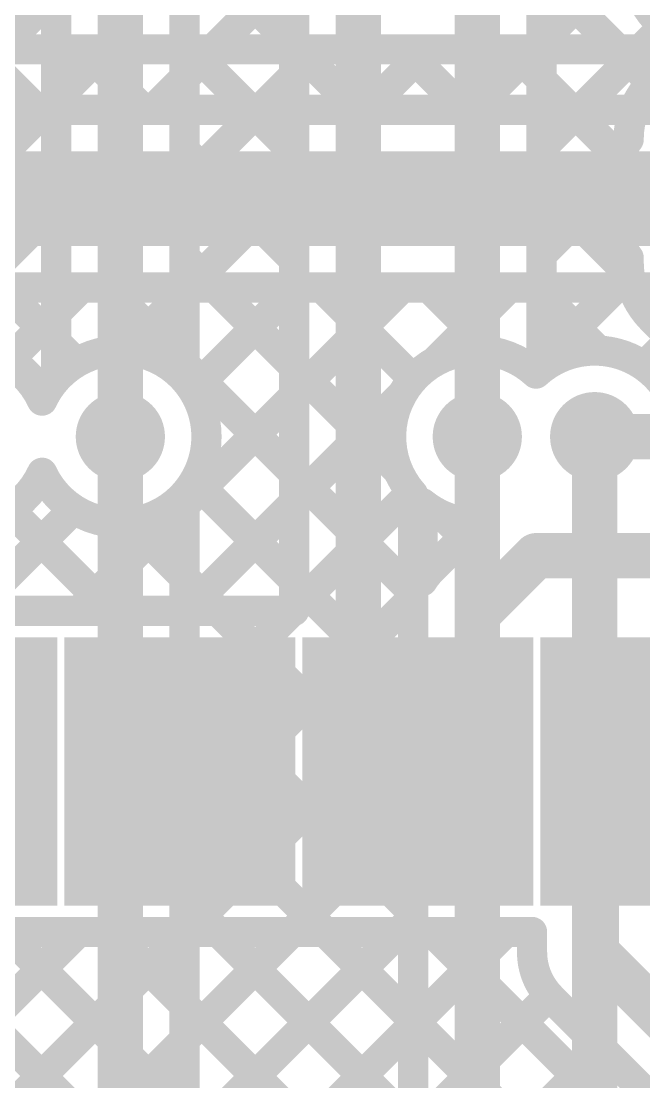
# Model space of a CAD drawing. Header units: millimetres. Extents: x 2.49 to 5.65, y 1.36 to 4.13.
# Drawn here: x 3.1342 to 3.299, y 3.3643 to 3.645 of the extents above; entities that cross this region are included whole.
import ezdxf

# ---------------------------------------------------------------- set-up
doc = ezdxf.new("R2010")
doc.units = ezdxf.units.MM
doc.header["$MEASUREMENT"] = 0
for name, color, linetype in [('BottomLayer', 5, 'Continuous'), ('MultiLayer', 9, 'Continuous'), ('TopLayer', 1, 'Continuous'), ('TopPaste', 8, 'Continuous'), ('TopSolder', 216, 'Continuous'), ('ViaHoleLayer', 16, 'Continuous')]:
    doc.layers.add(name, color=color, linetype=linetype)

# ---------------------------------------------------------------- blocks, each defined once
blk = doc.blocks.new('32_TQFP__7X7__14')
at = {"layer": 'TopLayer'}
for points in [[(-0.08957, 0.13583), (-0.06791, 0.13583), (-0.08957, 0.19882), (-0.06791, 0.19882)], [(-0.05807, 0.13583), (-0.03642, 0.13583), (-0.05807, 0.19882), (-0.03642, 0.19882)], [(-0.02657, 0.13583), (-0.00492, 0.13583), (-0.02657, 0.19882), (-0.00492, 0.19882)], [(0.00492, 0.13583), (0.02657, 0.13583), (0.00492, 0.19882), (0.02657, 0.19882)], [(0.03642, 0.13583), (0.05807, 0.13583), (0.03642, 0.19882), (0.05807, 0.19882)], [(0.06791, 0.13583), (0.08957, 0.13583), (0.06791, 0.19882), (0.08957, 0.19882)]]:
    blk.add_solid(points, dxfattribs=at)
at = {"layer": 'TopPaste'}
for points in [[(-0.08957, 0.13583), (-0.06791, 0.13583), (-0.08957, 0.19882), (-0.06791, 0.19882)], [(-0.05807, 0.13583), (-0.03642, 0.13583), (-0.05807, 0.19882), (-0.03642, 0.19882)], [(-0.02657, 0.13583), (-0.00492, 0.13583), (-0.02657, 0.19882), (-0.00492, 0.19882)], [(0.00492, 0.13583), (0.02657, 0.13583), (0.00492, 0.19882), (0.02657, 0.19882)], [(0.03642, 0.13583), (0.05807, 0.13583), (0.03642, 0.19882), (0.05807, 0.19882)], [(0.06791, 0.13583), (0.08957, 0.13583), (0.06791, 0.19882), (0.08957, 0.19882)]]:
    blk.add_solid(points, dxfattribs=at)
at = {"layer": 'TopSolder'}
for points in [[(-0.09357, 0.13183), (-0.06391, 0.13183), (-0.09357, 0.20282), (-0.06391, 0.20282)], [(-0.06207, 0.13183), (-0.03242, 0.13183), (-0.06207, 0.20282), (-0.03242, 0.20282)], [(-0.03057, 0.13183), (-0.00092, 0.13183), (-0.03057, 0.20282), (-0.00092, 0.20282)], [(0.00092, 0.13183), (0.03057, 0.13183), (0.00092, 0.20282), (0.03057, 0.20282)], [(0.03242, 0.13183), (0.06207, 0.13183), (0.03242, 0.20282), (0.06207, 0.20282)], [(0.06391, 0.13183), (0.09357, 0.13183), (0.06391, 0.20282), (0.09357, 0.20282)]]:
    blk.add_solid(points, dxfattribs=at)

msp = doc.modelspace()

# ---------------------------------------------------------------- linework, layer by layer
at = {"layer": 'BottomLayer'}
for points, const_width in [([(2.8715, 3.6375), (3.319, 3.6375)], 0.008), ([(3.12244, 3.6375), (3.13844, 3.6215)], 0.008), ([(3.14067, 3.6215), (3.15667, 3.6375)], 0.008), ([(3.15073, 3.6375), (3.16673, 3.6215)], 0.008), ([(3.16895, 3.6215), (3.18495, 3.6375)], 0.008), ([(3.17901, 3.6375), (3.19501, 3.6215)], 0.008), ([(3.19723, 3.6215), (3.21323, 3.6375)], 0.008), ([(3.2073, 3.6375), (3.2233, 3.6215)], 0.008), ([(3.22552, 3.6215), (3.24152, 3.6375)], 0.008), ([(3.23558, 3.6375), (3.25158, 3.6215)], 0.008), ([(3.2538, 3.6215), (3.2698, 3.6375)], 0.008), ([(3.26387, 3.6375), (3.27987, 3.6215)], 0.008), ([(3.28209, 3.6215), (3.29809, 3.6375)], 0.008), ([(3.29215, 3.6375), (3.30721, 3.62244)], 0.008), ([(3.11468, 3.6215), (3.30482, 3.6215)], 0.008), ([(3.104, 3.598), (3.3155, 3.598)], 0.025), ([(3.11468, 3.5745), (3.30482, 3.5745)], 0.008), ([(3.12887, 3.5745), (3.14877, 3.5546)], 0.008), ([(3.13096, 3.55523), (3.15023, 3.5745)], 0.008), ([(3.15716, 3.5745), (3.23792, 3.49374)], 0.008), ([(3.16179, 3.55777), (3.17852, 3.5745)], 0.008), ([(3.17743, 3.51685), (3.23509, 3.5745)], 0.008), ([(3.17963, 3.54732), (3.2068, 3.5745)], 0.008), ([(3.18544, 3.5745), (3.23397, 3.52597)], 0.008), ([(3.21373, 3.5745), (3.23797, 3.55026)], 0.008), ([(3.24201, 3.5745), (3.25908, 3.55743)], 0.008), ([(3.24377, 3.5549), (3.26337, 3.5745)], 0.008), ([(3.26961, 3.55245), (3.29166, 3.5745)], 0.008), ([(3.2703, 3.5745), (3.28701, 3.55779)], 0.008), ([(3.29858, 3.5745), (3.6075, 3.26558)], 0.008), ([(3.29911, 3.55367), (3.31773, 3.57229)], 0.008), ([(3.17743, 3.48856), (3.23502, 3.54615)], 0.008), ([(3.16043, 2.44757), (3.16043, 3.535)], 0.012), ([(3.25492, 2.48592), (3.25492, 3.535)], 0.012), ([(3.286, 2.835), (3.286, 3.535)], 0.012), ([(3.18004, 3.52334), (3.23792, 3.46545)], 0.008), ([(3.17743, 3.46028), (3.23747, 3.52031)], 0.008), ([(3.17743, 2.45461), (3.17743, 3.51979)], 0.008), ([(3.23792, 2.49296), (3.23792, 3.51979)], 0.008), ([(3.17743, 3.49766), (3.23792, 3.43717)], 0.008), ([(3.17743, 3.43199), (3.23792, 3.49248)], 0.008), ([(3.17743, 3.46937), (3.23792, 3.40889)], 0.008), ([(3.17743, 3.40371), (3.23792, 3.4642)], 0.008), ([(3.17743, 3.44109), (3.23792, 3.3806)], 0.008), ([(3.17743, 3.37542), (3.23792, 3.43591)], 0.008), ([(3.17743, 3.4128), (3.23792, 3.35232)], 0.008), ([(3.17743, 3.34714), (3.23792, 3.40763)], 0.008), ([(3.17743, 3.38452), (3.23792, 3.32403)], 0.008), ([(3.17743, 3.31886), (3.23792, 3.37934)], 0.008)]:
    msp.add_lwpolyline(points, dxfattribs=dict(at, const_width=const_width))
for points, const_width in [([(3.14873, 3.6375, 1), (3.15273, 3.6375, 1)], 0.004), ([(3.15467, 3.6375, 1), (3.15867, 3.6375, 1)], 0.004), ([(3.17701, 3.6375, 1), (3.18101, 3.6375, 1)], 0.004), ([(3.18295, 3.6375, 1), (3.18695, 3.6375, 1)], 0.004), ([(3.2053, 3.6375, 1), (3.2093, 3.6375, 1)], 0.004), ([(3.21123, 3.6375, 1), (3.21523, 3.6375, 1)], 0.004), ([(3.23358, 3.6375, 1), (3.23758, 3.6375, 1)], 0.004), ([(3.23952, 3.6375, 1), (3.24352, 3.6375, 1)], 0.004), ([(3.26187, 3.6375, 1), (3.26587, 3.6375, 1)], 0.004), ([(3.2678, 3.6375, 1), (3.2718, 3.6375, 1)], 0.004), ([(3.29015, 3.6375, 1), (3.29415, 3.6375, 1)], 0.004), ([(3.29609, 3.6375, 1), (3.30009, 3.6375, 1)], 0.004), ([(3.13644, 3.6215, 1), (3.14044, 3.6215, 1)], 0.004), ([(3.13867, 3.6215, 1), (3.14267, 3.6215, 1)], 0.004), ([(3.16473, 3.6215, 1), (3.16873, 3.6215, 1)], 0.004), ([(3.16695, 3.6215, 1), (3.17095, 3.6215, 1)], 0.004), ([(3.19301, 3.6215, 1), (3.19701, 3.6215, 1)], 0.004), ([(3.19523, 3.6215, 1), (3.19923, 3.6215, 1)], 0.004), ([(3.2213, 3.6215, 1), (3.2253, 3.6215, 1)], 0.004), ([(3.22352, 3.6215, 1), (3.22752, 3.6215, 1)], 0.004), ([(3.24958, 3.6215, 1), (3.25358, 3.6215, 1)], 0.004), ([(3.2518, 3.6215, 1), (3.2558, 3.6215, 1)], 0.004), ([(3.27787, 3.6215, 1), (3.28187, 3.6215, 1)], 0.004), ([(3.28009, 3.6215, 1), (3.28409, 3.6215, 1)], 0.004), ([(3.14823, 3.5745, 1), (3.15223, 3.5745, 1)], 0.004), ([(3.15516, 3.5745, 1), (3.15916, 3.5745, 1)], 0.004), ([(3.17652, 3.5745, 1), (3.18052, 3.5745, 1)], 0.004), ([(3.18344, 3.5745, 1), (3.18744, 3.5745, 1)], 0.004), ([(3.2048, 3.5745, 1), (3.2088, 3.5745, 1)], 0.004), ([(3.21173, 3.5745, 1), (3.21573, 3.5745, 1)], 0.004), ([(3.23309, 3.5745, 1), (3.23709, 3.5745, 1)], 0.004), ([(3.24001, 3.5745, 1), (3.24401, 3.5745, 1)], 0.004), ([(3.26137, 3.5745, 1), (3.26537, 3.5745, 1)], 0.004), ([(3.2683, 3.5745, 1), (3.2723, 3.5745, 1)], 0.004), ([(3.28966, 3.5745, 1), (3.29366, 3.5745, 1)], 0.004), ([(3.29658, 3.5745, 1), (3.30058, 3.5745, 1)], 0.004), ([(3.12896, 3.55523, 1), (3.13296, 3.55523, 1)], 0.004), ([(3.15979, 3.55777, 1), (3.16379, 3.55777, 1)], 0.004), ([(3.25708, 3.55743, 1), (3.26108, 3.55743, 1)], 0.004), ([(3.28501, 3.55779, 1), (3.28901, 3.55779, 1)], 0.004), ([(3.14677, 3.5546, 1), (3.15077, 3.5546, 1)], 0.004), ([(3.24177, 3.5549, 1), (3.24577, 3.5549, 1)], 0.004), ([(3.26761, 3.55245, 1), (3.27161, 3.55245, 1)], 0.004), ([(3.29711, 3.55367, 1), (3.30111, 3.55367, 1)], 0.004), ([(3.23597, 3.55026, 1), (3.23997, 3.55026, 1)], 0.004), ([(3.26846, 3.5517, 1), (3.27246, 3.5517, 1)], 0.004), ([(3.26846, 3.5517, 1), (3.27246, 3.5517, 1)], 0.004), ([(3.17763, 3.54732, 1), (3.18163, 3.54732, 1)], 0.004), ([(3.1381, 3.54534, 1), (3.1421, 3.54534, 1)], 0.004), ([(3.1381, 3.54534, 1), (3.1421, 3.54534, 1)], 0.004), ([(3.23302, 3.54615, 1), (3.23702, 3.54615, 1)], 0.004), ([(3.15453, 3.535, 1), (3.16634, 3.535, 1)], 0.01181), ([(3.24902, 3.535, 1), (3.26083, 3.535, 1)], 0.01181), ([(3.28009, 3.535, 1), (3.29191, 3.535, 1)], 0.01181), ([(3.15743, 3.535, 1), (3.16343, 3.535, 1)], 0.006), ([(3.25192, 3.535, 1), (3.25792, 3.535, 1)], 0.006), ([(3.283, 3.535, 1), (3.289, 3.535, 1)], 0.006), ([(3.18124, 3.535, 1), (3.18524, 3.535, 1)], 0.004), ([(3.18124, 3.535, 1), (3.18524, 3.535, 1)], 0.004), ([(3.23197, 3.52597, 1), (3.23597, 3.52597, 1)], 0.004), ([(3.17804, 3.52334, 1), (3.18204, 3.52334, 1)], 0.004), ([(3.17543, 3.51979, 1), (3.17943, 3.51979, 1)], 0.004), ([(3.17543, 3.51979, 1), (3.17943, 3.51979, 1)], 0.004), ([(3.23547, 3.52031, 1), (3.23947, 3.52031, 1)], 0.004), ([(3.23592, 3.51979, 1), (3.23992, 3.51979, 1)], 0.004), ([(3.23592, 3.51979, 1), (3.23992, 3.51979, 1)], 0.004), ([(3.17543, 3.51685, 1), (3.17943, 3.51685, 1)], 0.004), ([(3.17543, 3.49766, 1), (3.17943, 3.49766, 1)], 0.004), ([(3.23592, 3.49374, 1), (3.23992, 3.49374, 1)], 0.004), ([(3.23592, 3.49248, 1), (3.23992, 3.49248, 1)], 0.004), ([(3.17543, 3.48856, 1), (3.17943, 3.48856, 1)], 0.004), ([(3.17543, 3.46937, 1), (3.17943, 3.46937, 1)], 0.004), ([(3.23592, 3.46545, 1), (3.23992, 3.46545, 1)], 0.004), ([(3.23592, 3.4642, 1), (3.23992, 3.4642, 1)], 0.004), ([(3.17543, 3.46028, 1), (3.17943, 3.46028, 1)], 0.004), ([(3.17543, 3.44109, 1), (3.17943, 3.44109, 1)], 0.004), ([(3.23592, 3.43717, 1), (3.23992, 3.43717, 1)], 0.004), ([(3.23592, 3.43591, 1), (3.23992, 3.43591, 1)], 0.004), ([(3.17543, 3.43199, 1), (3.17943, 3.43199, 1)], 0.004), ([(3.17543, 3.4128, 1), (3.17943, 3.4128, 1)], 0.004), ([(3.23592, 3.40889, 1), (3.23992, 3.40889, 1)], 0.004), ([(3.23592, 3.40763, 1), (3.23992, 3.40763, 1)], 0.004), ([(3.17543, 3.40371, 1), (3.17943, 3.40371, 1)], 0.004), ([(3.17543, 3.38452, 1), (3.17943, 3.38452, 1)], 0.004), ([(3.23592, 3.3806, 1), (3.23992, 3.3806, 1)], 0.004), ([(3.23592, 3.37934, 1), (3.23992, 3.37934, 1)], 0.004), ([(3.17543, 3.37542, 1), (3.17943, 3.37542, 1)], 0.004)]:
    msp.add_lwpolyline(points, format="xyb", close=True, dxfattribs=dict(at, const_width=const_width))
at = {"layer": 'BottomLayer', "const_width": 0.008}
for points in [[(3.10238, 3.55162, -0.514421), (3.1401, 3.54534)], [(3.1401, 3.54534, -0.788603), (3.18324, 3.535)], [(3.23792, 3.51979, -0.955272), (3.27046, 3.5517)], [(3.27046, 3.5517, -0.655249), (3.30881, 3.535)], [(3.18324, 3.535, -0.184522), (3.17743, 3.51979)]]:
    msp.add_lwpolyline(points, format="xyb", dxfattribs=at)
at = {"layer": 'MultiLayer', "const_width": 0.01181}
for points in [[(3.15453, 3.535, 1), (3.16634, 3.535, 1)], [(3.24902, 3.535, 1), (3.26083, 3.535, 1)], [(3.28009, 3.535, 1), (3.29191, 3.535, 1)]]:
    msp.add_lwpolyline(points, format="xyb", close=True, dxfattribs=at)
at = {"layer": 'TopLayer'}
for points, const_width in [([(3.16043, 3.535), (3.16043, 3.78106)], 0.012), ([(3.25492, 3.535), (3.25492, 3.78106)], 0.012), ([(3.14343, 3.55021), (3.14343, 3.73857)], 0.008), ([(3.17743, 3.55021), (3.17743, 3.73857)], 0.008), ([(3.27192, 3.55295), (3.27192, 3.73857)], 0.008), ([(3.08285, 3.70538), (3.14343, 3.64479)], 0.008), ([(3.08285, 3.67709), (3.14343, 3.61651)], 0.008), ([(3.22343, 3.44642), (3.22343, 3.675)], 0.012), ([(3.20643, 3.48891), (3.20643, 3.675)], 0.008), ([(3.17743, 3.66736), (3.20643, 3.63837)], 0.008), ([(3.27192, 3.63962), (3.2964, 3.6641)], 0.008), ([(3.17743, 3.62998), (3.20643, 3.65898)], 0.008), ([(3.27192, 3.65773), (3.30098, 3.62867)], 0.008), ([(3.11305, 3.62217), (3.14343, 3.65255)], 0.008), ([(3.27192, 3.61133), (3.30422, 3.64363)], 0.008), ([(3.30119, 3.62888), (3.31169, 3.63939)], 0.008), ([(3.17743, 3.63908), (3.20643, 3.61009)], 0.008), ([(3.17743, 3.6017), (3.20643, 3.63069)], 0.008), ([(3.27192, 3.62944), (3.29222, 3.60915)], 0.008), ([(3.12761, 3.60844), (3.14343, 3.62427)], 0.008), ([(3.17743, 3.61079), (3.20643, 3.5818)], 0.008), ([(3.12947, 3.60219), (3.14343, 3.58823)], 0.008), ([(3.17743, 3.57341), (3.20643, 3.60241)], 0.008), ([(3.27192, 3.60116), (3.29524, 3.57784)], 0.008), ([(3.27192, 3.58305), (3.28986, 3.60099)], 0.008), ([(3.29369, 3.598), (3.3155, 3.598)], 0.01), ([(3.10345, 3.556), (3.14343, 3.59598)], 0.008), ([(3.12293, 3.58045), (3.14343, 3.55994)], 0.008), ([(3.17743, 3.58251), (3.20643, 3.55352)], 0.008), ([(3.27192, 3.55477), (3.29521, 3.57805)], 0.008), ([(3.17963, 3.54732), (3.20643, 3.57412)], 0.008), ([(3.27192, 3.57288), (3.28701, 3.55779)], 0.008), ([(3.13046, 3.55472), (3.14343, 3.5677)], 0.008), ([(3.30119, 3.56612), (3.3153, 3.552)], 0.008), ([(3.29911, 3.55367), (3.30637, 3.56093)], 0.008), ([(3.17743, 3.55423), (3.20643, 3.52523)], 0.008), ([(3.30121, 3.552), (3.3153, 3.552)], 0.008), ([(3.1495, 3.48891), (3.20643, 3.54584)], 0.008), ([(3.286, 3.535), (3.375, 3.535)], 0.012), ([(3.18004, 3.52334), (3.20643, 3.49695)], 0.008), ([(3.12122, 3.48891), (3.14811, 3.51581)], 0.008), ([(3.17778, 3.48891), (3.20643, 3.51755)], 0.008), ([(3.24043, 3.4968), (3.24043, 3.51739)], 0.008), ([(3.13113, 3.51568), (3.15789, 3.48891)], 0.008), ([(3.24589, 3.51405), (3.25145, 3.50849)], 0.008), ([(3.16278, 3.51231), (3.18618, 3.48891)], 0.008), ([(3.24292, 3.49996), (3.25515, 3.51219)], 0.008), ([(3.25492, 3.48792), (3.2705, 3.5035)], 0.012), ([(3.2705, 3.5035), (3.375, 3.5035)], 0.012), ([(3.11927, 3.48891), (3.13861, 3.48891)], 0.008), ([(3.13861, 3.48891), (3.15076, 3.48891)], 0.008), ([(3.13861, 3.48891), (3.15076, 3.48891)], 0.008), ([(3.15076, 3.48891), (3.1701, 3.48891)], 0.008), ([(3.1701, 3.48891), (3.18226, 3.48891)], 0.008), ([(3.1701, 3.48891), (3.18226, 3.48891)], 0.008), ([(3.18226, 3.48891), (3.2016, 3.48891)], 0.008), ([(3.2016, 3.48891), (3.20643, 3.48891)], 0.008), ([(3.2016, 3.48891), (3.20643, 3.48891)], 0.008), ([(3.25492, 3.44642), (3.25492, 3.48792)], 0.012), ([(3.28642, 3.39858), (3.28642, 3.44642)], 0.012), ([(3.11444, 3.34072), (3.17765, 3.40392)], 0.008), ([(3.11444, 3.31243), (3.20593, 3.40392)], 0.008), ([(3.11444, 3.28415), (3.23421, 3.40392)], 0.008), ([(3.11444, 3.369), (3.14936, 3.40392)], 0.008), ([(3.11444, 3.25586), (3.2625, 3.40392)], 0.008), ([(3.11927, 3.40392), (3.13861, 3.40392)], 0.008), ([(3.12975, 3.40392), (3.63722, 2.89645)], 0.008), ([(3.13861, 3.40392), (3.15076, 3.40392)], 0.008), ([(3.13861, 3.40392), (3.15076, 3.40392)], 0.008), ([(3.15076, 3.40392), (3.1701, 3.40392)], 0.008), ([(3.15803, 3.40392), (3.65136, 2.91059)], 0.008), ([(3.1701, 3.40392), (3.18226, 3.40392)], 0.008), ([(3.1701, 3.40392), (3.18226, 3.40392)], 0.008), ([(3.18226, 3.40392), (3.2016, 3.40392)], 0.008), ([(3.18632, 3.40392), (3.6655, 2.92474)], 0.008), ([(3.2016, 3.40392), (3.21376, 3.40392)], 0.008), ([(3.2016, 3.40392), (3.21376, 3.40392)], 0.008), ([(3.21376, 3.40392), (3.23309, 3.40392)], 0.008), ([(3.2146, 3.40392), (3.67966, 2.93886)], 0.008), ([(3.23309, 3.40392), (3.24525, 3.40392)], 0.008), ([(3.23309, 3.40392), (3.24525, 3.40392)], 0.008), ([(3.24289, 3.40392), (3.70185, 2.94496)], 0.008), ([(3.24525, 3.40392), (3.26459, 3.40392)], 0.008), ([(3.26459, 3.40392), (3.26942, 3.40392)], 0.008), ([(3.26459, 3.40392), (3.26942, 3.40392)], 0.008), ([(3.26942, 3.39858), (3.26942, 3.40392)], 0.008), ([(3.28642, 3.39858), (3.33, 3.355)], 0.012), ([(3.11444, 3.39094), (3.62308, 2.88231)], 0.008), ([(3.11444, 3.22758), (3.27392, 3.38706)], 0.008), ([(3.27442, 3.38654), (3.31796, 3.343)], 0.008), ([(3.11444, 3.1993), (3.28805, 3.37291)], 0.008)]:
    msp.add_lwpolyline(points, dxfattribs=dict(at, const_width=const_width))
at = {"layer": 'TopLayer', "const_width": 0.008}
for points in [[(3.31169, 3.63939, -1.038258), (3.32791, 3.682)], [(3.295, 3.614, -0.199534), (3.30119, 3.62888)], [(3.295, 3.614, -0.198912), (3.30115, 3.62885)], [(3.295, 3.58232, -0.338646), (3.295, 3.61368)], [(3.30115, 3.56615, -0.198912), (3.295, 3.581)], [(3.30119, 3.56612, -0.199534), (3.295, 3.581)], [(3.11009, 3.556, -0.405249), (3.13972, 3.54455)], [(3.27192, 3.55295, -0.363625), (3.30121, 3.552)], [(3.13972, 3.54455, -0.074639), (3.14343, 3.55021)], [(3.17743, 3.55021, -0.184522), (3.18324, 3.535)], [(3.18324, 3.535, -0.804419), (3.13972, 3.52545)], [(3.13972, 3.52545, -0.405243), (3.11009, 3.514)], [(3.25515, 3.51219, -0.176448), (3.24043, 3.51739)], [(3.24043, 3.4968, -0.059407), (3.24292, 3.49996)], [(3.24043, 3.4968, -0.059007), (3.2429, 3.49994)], [(3.2744, 3.38656, -0.198912), (3.26942, 3.39858)], [(3.27442, 3.38654, -0.199327), (3.26942, 3.39858)]]:
    msp.add_lwpolyline(points, format="xyb", dxfattribs=at)
at = {"layer": 'TopLayer'}
for points, const_width in [([(3.14143, 3.64479, 1), (3.14543, 3.64479, 1)], 0.004), ([(3.26992, 3.63962, 1), (3.27392, 3.63962, 1)], 0.004), ([(3.17543, 3.63908, 1), (3.17943, 3.63908, 1)], 0.004), ([(3.20443, 3.63837, 1), (3.20843, 3.63837, 1)], 0.004), ([(3.17543, 3.62998, 1), (3.17943, 3.62998, 1)], 0.004), ([(3.20443, 3.63069, 1), (3.20843, 3.63069, 1)], 0.004), ([(3.26992, 3.62944, 1), (3.27392, 3.62944, 1)], 0.004), ([(3.29898, 3.62867, 1), (3.30298, 3.62867, 1)], 0.004), ([(3.29915, 3.62885, 1), (3.30315, 3.62885, 1)], 0.004), ([(3.29919, 3.62888, 1), (3.30319, 3.62888, 1)], 0.004), ([(3.29919, 3.62888, 1), (3.30319, 3.62888, 1)], 0.004), ([(3.14143, 3.62427, 1), (3.14543, 3.62427, 1)], 0.004), ([(3.14143, 3.61651, 1), (3.14543, 3.61651, 1)], 0.004), ([(3.293, 3.614, 1), (3.297, 3.614, 1)], 0.004), ([(3.293, 3.614, 1), (3.297, 3.614, 1)], 0.004), ([(3.26992, 3.61133, 1), (3.27392, 3.61133, 1)], 0.004), ([(3.293, 3.61368, 1), (3.297, 3.61368, 1)], 0.004), ([(3.17543, 3.61079, 1), (3.17943, 3.61079, 1)], 0.004), ([(3.20443, 3.61009, 1), (3.20843, 3.61009, 1)], 0.004), ([(3.29022, 3.60915, 1), (3.29422, 3.60915, 1)], 0.004), ([(3.17543, 3.6017, 1), (3.17943, 3.6017, 1)], 0.004), ([(3.20443, 3.60241, 1), (3.20843, 3.60241, 1)], 0.004), ([(3.26992, 3.60116, 1), (3.27392, 3.60116, 1)], 0.004), ([(3.28786, 3.60099, 1), (3.29186, 3.60099, 1)], 0.004), ([(3.29119, 3.598, 1), (3.29619, 3.598, 1)], 0.005), ([(3.14143, 3.59598, 1), (3.14543, 3.59598, 1)], 0.004), ([(3.14143, 3.58823, 1), (3.14543, 3.58823, 1)], 0.004), ([(3.17543, 3.58251, 1), (3.17943, 3.58251, 1)], 0.004), ([(3.20443, 3.5818, 1), (3.20843, 3.5818, 1)], 0.004), ([(3.26992, 3.58305, 1), (3.27392, 3.58305, 1)], 0.004), ([(3.293, 3.58232, 1), (3.297, 3.58232, 1)], 0.004), ([(3.293, 3.581, 1), (3.297, 3.581, 1)], 0.004), ([(3.293, 3.581, 1), (3.297, 3.581, 1)], 0.004), ([(3.29321, 3.57805, 1), (3.29721, 3.57805, 1)], 0.004), ([(3.29324, 3.57784, 1), (3.29724, 3.57784, 1)], 0.004), ([(3.17543, 3.57341, 1), (3.17943, 3.57341, 1)], 0.004), ([(3.20443, 3.57412, 1), (3.20843, 3.57412, 1)], 0.004), ([(3.26992, 3.57288, 1), (3.27392, 3.57288, 1)], 0.004), ([(3.14143, 3.5677, 1), (3.14543, 3.5677, 1)], 0.004), ([(3.29915, 3.56615, 1), (3.30315, 3.56615, 1)], 0.004), ([(3.29919, 3.56612, 1), (3.30319, 3.56612, 1)], 0.004), ([(3.29919, 3.56612, 1), (3.30319, 3.56612, 1)], 0.004), ([(3.14143, 3.55994, 1), (3.14543, 3.55994, 1)], 0.004), ([(3.28501, 3.55779, 1), (3.28901, 3.55779, 1)], 0.004), ([(3.12846, 3.55472, 1), (3.13246, 3.55472, 1)], 0.004), ([(3.17543, 3.55423, 1), (3.17943, 3.55423, 1)], 0.004), ([(3.20443, 3.55352, 1), (3.20843, 3.55352, 1)], 0.004), ([(3.26992, 3.55477, 1), (3.27392, 3.55477, 1)], 0.004), ([(3.26992, 3.55295, 1), (3.27392, 3.55295, 1)], 0.004), ([(3.26992, 3.55295, 1), (3.27392, 3.55295, 1)], 0.004), ([(3.29711, 3.55367, 1), (3.30111, 3.55367, 1)], 0.004), ([(3.14143, 3.55021, 1), (3.14543, 3.55021, 1)], 0.004), ([(3.14143, 3.55021, 1), (3.14543, 3.55021, 1)], 0.004), ([(3.17543, 3.55021, 1), (3.17943, 3.55021, 1)], 0.004), ([(3.17543, 3.55021, 1), (3.17943, 3.55021, 1)], 0.004), ([(3.29921, 3.552, 1), (3.30321, 3.552, 1)], 0.004), ([(3.29921, 3.552, 1), (3.30321, 3.552, 1)], 0.004), ([(3.17763, 3.54732, 1), (3.18163, 3.54732, 1)], 0.004), ([(3.13772, 3.54455, 1), (3.14172, 3.54455, 1)], 0.004), ([(3.13772, 3.54455, 1), (3.14172, 3.54455, 1)], 0.004), ([(3.20443, 3.54584, 1), (3.20843, 3.54584, 1)], 0.004), ([(3.15453, 3.535, 1), (3.16634, 3.535, 1)], 0.01181), ([(3.24902, 3.535, 1), (3.26083, 3.535, 1)], 0.01181), ([(3.28009, 3.535, 1), (3.29191, 3.535, 1)], 0.01181), ([(3.15743, 3.535, 1), (3.16343, 3.535, 1)], 0.006), ([(3.25192, 3.535, 1), (3.25792, 3.535, 1)], 0.006), ([(3.283, 3.535, 1), (3.289, 3.535, 1)], 0.006), ([(3.18124, 3.535, 1), (3.18524, 3.535, 1)], 0.004), ([(3.18124, 3.535, 1), (3.18524, 3.535, 1)], 0.004), ([(3.13772, 3.52545, 1), (3.14172, 3.52545, 1)], 0.004), ([(3.13772, 3.52545, 1), (3.14172, 3.52545, 1)], 0.004), ([(3.20443, 3.52523, 1), (3.20843, 3.52523, 1)], 0.004), ([(3.17804, 3.52334, 1), (3.18204, 3.52334, 1)], 0.004), ([(3.14611, 3.51581, 1), (3.15011, 3.51581, 1)], 0.004), ([(3.20443, 3.51755, 1), (3.20843, 3.51755, 1)], 0.004), ([(3.23843, 3.51739, 1), (3.24243, 3.51739, 1)], 0.004), ([(3.23843, 3.51739, 1), (3.24243, 3.51739, 1)], 0.004), ([(3.12913, 3.51568, 1), (3.13313, 3.51568, 1)], 0.004), ([(3.24389, 3.51405, 1), (3.24789, 3.51405, 1)], 0.004), ([(3.16078, 3.51231, 1), (3.16478, 3.51231, 1)], 0.004), ([(3.25315, 3.51219, 1), (3.25715, 3.51219, 1)], 0.004), ([(3.25315, 3.51219, 1), (3.25715, 3.51219, 1)], 0.004), ([(3.24945, 3.50849, 1), (3.25345, 3.50849, 1)], 0.004), ([(3.2675, 3.5035, 1), (3.2735, 3.5035, 1)], 0.006), ([(3.2675, 3.5035, 1), (3.2735, 3.5035, 1)], 0.006), ([(3.2409, 3.49994, 1), (3.2449, 3.49994, 1)], 0.004), ([(3.24092, 3.49996, 1), (3.24492, 3.49996, 1)], 0.004), ([(3.24092, 3.49996, 1), (3.24492, 3.49996, 1)], 0.004), ([(3.20443, 3.49695, 1), (3.20843, 3.49695, 1)], 0.004), ([(3.23843, 3.4968, 1), (3.24243, 3.4968, 1)], 0.004), ([(3.23843, 3.4968, 1), (3.24243, 3.4968, 1)], 0.004), ([(3.23843, 3.4968, 1), (3.24243, 3.4968, 1)], 0.004), ([(3.13661, 3.48891, 1), (3.14061, 3.48891, 1)], 0.004), ([(3.13661, 3.48891, 1), (3.14061, 3.48891, 1)], 0.004), ([(3.13661, 3.48891, 1), (3.14061, 3.48891, 1)], 0.004), ([(3.1475, 3.48891, 1), (3.1515, 3.48891, 1)], 0.004), ([(3.14876, 3.48891, 1), (3.15276, 3.48891, 1)], 0.004), ([(3.14876, 3.48891, 1), (3.15276, 3.48891, 1)], 0.004), ([(3.14876, 3.48891, 1), (3.15276, 3.48891, 1)], 0.004), ([(3.15589, 3.48891, 1), (3.15989, 3.48891, 1)], 0.004), ([(3.1681, 3.48891, 1), (3.1721, 3.48891, 1)], 0.004), ([(3.1681, 3.48891, 1), (3.1721, 3.48891, 1)], 0.004), ([(3.1681, 3.48891, 1), (3.1721, 3.48891, 1)], 0.004), ([(3.17578, 3.48891, 1), (3.17978, 3.48891, 1)], 0.004), ([(3.18026, 3.48891, 1), (3.18426, 3.48891, 1)], 0.004), ([(3.18026, 3.48891, 1), (3.18426, 3.48891, 1)], 0.004), ([(3.18026, 3.48891, 1), (3.18426, 3.48891, 1)], 0.004), ([(3.18418, 3.48891, 1), (3.18818, 3.48891, 1)], 0.004), ([(3.1996, 3.48891, 1), (3.2036, 3.48891, 1)], 0.004), ([(3.1996, 3.48891, 1), (3.2036, 3.48891, 1)], 0.004), ([(3.1996, 3.48891, 1), (3.2036, 3.48891, 1)], 0.004), ([(3.20443, 3.48891, 1), (3.20843, 3.48891, 1)], 0.004), ([(3.20443, 3.48891, 1), (3.20843, 3.48891, 1)], 0.004), ([(3.20443, 3.48891, 1), (3.20843, 3.48891, 1)], 0.004), ([(3.25192, 3.48792, 1), (3.25792, 3.48792, 1)], 0.006), ([(3.25192, 3.48792, 1), (3.25792, 3.48792, 1)], 0.006), ([(3.22043, 3.44642, 1), (3.22643, 3.44642, 1)], 0.006), ([(3.25192, 3.44642, 1), (3.25792, 3.44642, 1)], 0.006), ([(3.28342, 3.44642, 1), (3.28942, 3.44642, 1)], 0.006), ([(3.13661, 3.40392, 1), (3.14061, 3.40392, 1)], 0.004), ([(3.13661, 3.40392, 1), (3.14061, 3.40392, 1)], 0.004), ([(3.13661, 3.40392, 1), (3.14061, 3.40392, 1)], 0.004), ([(3.14736, 3.40392, 1), (3.15136, 3.40392, 1)], 0.004), ([(3.14876, 3.40392, 1), (3.15276, 3.40392, 1)], 0.004), ([(3.14876, 3.40392, 1), (3.15276, 3.40392, 1)], 0.004), ([(3.14876, 3.40392, 1), (3.15276, 3.40392, 1)], 0.004), ([(3.15603, 3.40392, 1), (3.16003, 3.40392, 1)], 0.004), ([(3.1681, 3.40392, 1), (3.1721, 3.40392, 1)], 0.004), ([(3.1681, 3.40392, 1), (3.1721, 3.40392, 1)], 0.004), ([(3.1681, 3.40392, 1), (3.1721, 3.40392, 1)], 0.004), ([(3.17565, 3.40392, 1), (3.17965, 3.40392, 1)], 0.004), ([(3.18026, 3.40392, 1), (3.18426, 3.40392, 1)], 0.004), ([(3.18026, 3.40392, 1), (3.18426, 3.40392, 1)], 0.004), ([(3.18026, 3.40392, 1), (3.18426, 3.40392, 1)], 0.004), ([(3.18432, 3.40392, 1), (3.18832, 3.40392, 1)], 0.004), ([(3.1996, 3.40392, 1), (3.2036, 3.40392, 1)], 0.004), ([(3.1996, 3.40392, 1), (3.2036, 3.40392, 1)], 0.004), ([(3.1996, 3.40392, 1), (3.2036, 3.40392, 1)], 0.004), ([(3.20393, 3.40392, 1), (3.20793, 3.40392, 1)], 0.004), ([(3.21176, 3.40392, 1), (3.21576, 3.40392, 1)], 0.004), ([(3.21176, 3.40392, 1), (3.21576, 3.40392, 1)], 0.004), ([(3.21176, 3.40392, 1), (3.21576, 3.40392, 1)], 0.004), ([(3.2126, 3.40392, 1), (3.2166, 3.40392, 1)], 0.004), ([(3.23109, 3.40392, 1), (3.23509, 3.40392, 1)], 0.004), ([(3.23109, 3.40392, 1), (3.23509, 3.40392, 1)], 0.004), ([(3.23109, 3.40392, 1), (3.23509, 3.40392, 1)], 0.004), ([(3.23221, 3.40392, 1), (3.23621, 3.40392, 1)], 0.004), ([(3.24089, 3.40392, 1), (3.24489, 3.40392, 1)], 0.004), ([(3.24325, 3.40392, 1), (3.24725, 3.40392, 1)], 0.004), ([(3.24325, 3.40392, 1), (3.24725, 3.40392, 1)], 0.004), ([(3.24325, 3.40392, 1), (3.24725, 3.40392, 1)], 0.004), ([(3.2605, 3.40392, 1), (3.2645, 3.40392, 1)], 0.004), ([(3.26259, 3.40392, 1), (3.26659, 3.40392, 1)], 0.004), ([(3.26259, 3.40392, 1), (3.26659, 3.40392, 1)], 0.004), ([(3.26259, 3.40392, 1), (3.26659, 3.40392, 1)], 0.004), ([(3.26742, 3.40392, 1), (3.27142, 3.40392, 1)], 0.004), ([(3.26742, 3.40392, 1), (3.27142, 3.40392, 1)], 0.004), ([(3.26742, 3.40392, 1), (3.27142, 3.40392, 1)], 0.004), ([(3.26742, 3.39858, 1), (3.27142, 3.39858, 1)], 0.004), ([(3.26742, 3.39858, 1), (3.27142, 3.39858, 1)], 0.004), ([(3.26742, 3.39858, 1), (3.27142, 3.39858, 1)], 0.004), ([(3.28342, 3.39858, 1), (3.28942, 3.39858, 1)], 0.006), ([(3.28342, 3.39858, 1), (3.28942, 3.39858, 1)], 0.006), ([(3.27192, 3.38706, 1), (3.27592, 3.38706, 1)], 0.004), ([(3.2724, 3.38656, 1), (3.2764, 3.38656, 1)], 0.004), ([(3.27242, 3.38654, 1), (3.27642, 3.38654, 1)], 0.004), ([(3.27242, 3.38654, 1), (3.27642, 3.38654, 1)], 0.004), ([(3.28605, 3.37291, 1), (3.29005, 3.37291, 1)], 0.004)]:
    msp.add_lwpolyline(points, format="xyb", close=True, dxfattribs=dict(at, const_width=const_width))
at = {"layer": 'ViaHoleLayer', "const_width": 0.00591}
for points in [[(3.15748, 3.535, 1), (3.16339, 3.535, 1)], [(3.25197, 3.535, 1), (3.25787, 3.535, 1)], [(3.28305, 3.535, 1), (3.28895, 3.535, 1)]]:
    msp.add_lwpolyline(points, format="xyb", close=True, dxfattribs=at)

# ---------------------------------------------------------------- block references
at = {"rotation": 180}
msp.add_blockref('32_TQFP__7X7__14', (3.20768, 3.61374), dxfattribs=at)

doc.saveas('drawing.dxf')
